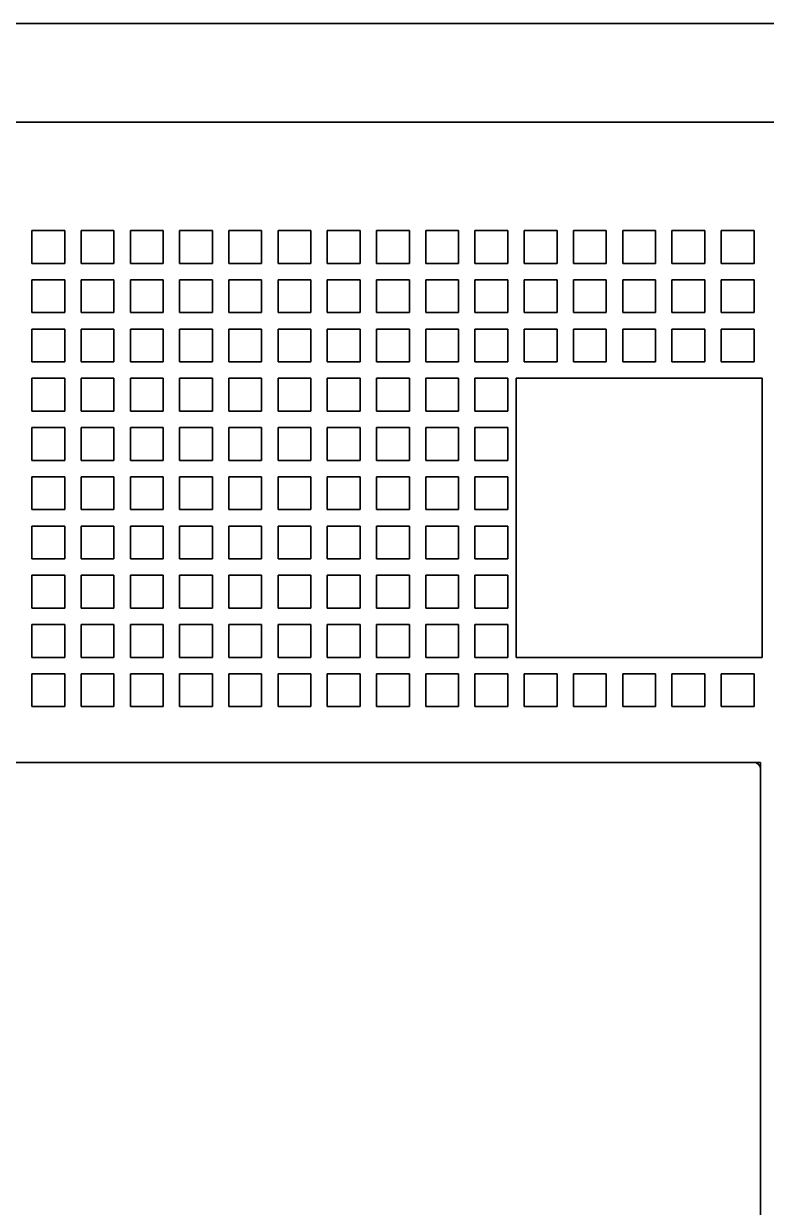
# Model space of a CAD drawing. Header units: millimetres. Extents: x 0 to 840, y -1485 to 297.
# Drawn here: x 178.961 to 181.223, y -1035.995 to -1032.39 of the extents above; entities that cross this region are included whole.
import ezdxf

# ---------------------------------------------------------------- set-up
doc = ezdxf.new("R2010")
doc.units = ezdxf.units.MM

# ---------------------------------------------------------------- blocks, each defined once
blk = doc.blocks.new('XT2_3M ABB')
at = {"color": 7, "lineweight": 35}
for p, q in [((-4.2, 8.9), (-4.2, 3.55)), ((-4.2, 8.9), (-4.2, 3.55)), ((2.25, 8.1), (-2.25, 8.1)), ((2.25, 8.1), (-2.25, 8.1)), ((-2.25, 8.08), (-2.25, 4.02)), ((2.1603, 8.1), (-2.1603, 8.1))]:
    blk.add_line(p, q, dxfattribs=at)
at = {"color": 7, "lineweight": 35, "ltscale": 0.025}
for p, q in [((-3.87, 8.08), (-3.87, 7.98)), ((-3.77, 8.08), (-3.87, 8.08)), ((-3.87, 8.08), (-3.87, 7.98)), ((-3.77, 8.08), (-3.87, 8.08)), ((-3.77, 8.08), (-3.77, 7.98)), ((-3.77, 8.08), (-3.77, 7.98)), ((-3.72, 8.08), (-3.72, 7.98)), ((-3.62, 8.08), (-3.72, 8.08)), ((-3.72, 8.08), (-3.72, 7.98)), ((-3.62, 8.08), (-3.72, 8.08)), ((-3.62, 8.08), (-3.62, 7.98)), ((-3.62, 8.08), (-3.62, 7.98)), ((-3.57, 8.08), (-3.57, 7.98)), ((-3.47, 8.08), (-3.57, 8.08)), ((-3.57, 8.08), (-3.57, 7.98)), ((-3.47, 8.08), (-3.57, 8.08)), ((-3.47, 8.08), (-3.47, 7.98)), ((-3.47, 8.08), (-3.47, 7.98)), ((-2.52, 8.08), (-2.52, 7.98)), ((-2.42, 8.08), (-2.52, 8.08)), ((-2.52, 8.08), (-2.52, 7.98)), ((-2.42, 8.08), (-2.52, 8.08)), ((-2.42, 8.08), (-2.42, 7.98)), ((-2.42, 8.08), (-2.42, 7.98)), ((-3.77, 7.98), (-3.87, 7.98)), ((-3.77, 7.98), (-3.87, 7.98)), ((-3.62, 7.98), (-3.72, 7.98)), ((-3.62, 7.98), (-3.72, 7.98)), ((-3.47, 7.98), (-3.57, 7.98)), ((-3.47, 7.98), (-3.57, 7.98)), ((-2.42, 7.98), (-2.52, 7.98)), ((-2.42, 7.98), (-2.52, 7.98)), ((-3.87, 7.93), (-3.87, 7.83)), ((-3.77, 7.93), (-3.87, 7.93)), ((-3.87, 7.93), (-3.87, 7.83)), ((-3.77, 7.93), (-3.87, 7.93)), ((-3.77, 7.93), (-3.77, 7.83)), ((-3.77, 7.93), (-3.77, 7.83)), ((-3.72, 7.93), (-3.72, 7.83)), ((-3.62, 7.93), (-3.72, 7.93)), ((-3.72, 7.93), (-3.72, 7.83)), ((-3.62, 7.93), (-3.72, 7.93)), ((-3.62, 7.93), (-3.62, 7.83)), ((-3.62, 7.93), (-3.62, 7.83)), ((-3.57, 7.93), (-3.57, 7.83)), ((-3.47, 7.93), (-3.57, 7.93)), ((-3.57, 7.93), (-3.57, 7.83)), ((-3.47, 7.93), (-3.57, 7.93)), ((-3.47, 7.93), (-3.47, 7.83)), ((-3.47, 7.93), (-3.47, 7.83)), ((-2.52, 7.93), (-2.52, 7.83)), ((-2.42, 7.93), (-2.52, 7.93)), ((-2.52, 7.93), (-2.52, 7.83)), ((-2.42, 7.93), (-2.52, 7.93)), ((-2.42, 7.93), (-2.42, 7.83)), ((-2.42, 7.93), (-2.42, 7.83)), ((-3.77, 7.83), (-3.87, 7.83)), ((-3.77, 7.83), (-3.87, 7.83)), ((-3.62, 7.83), (-3.72, 7.83)), ((-3.62, 7.83), (-3.72, 7.83)), ((-3.47, 7.83), (-3.57, 7.83)), ((-3.47, 7.83), (-3.57, 7.83)), ((-2.42, 7.83), (-2.52, 7.83)), ((-2.42, 7.83), (-2.52, 7.83)), ((-3.87, 7.78), (-3.87, 7.68)), ((-3.77, 7.78), (-3.87, 7.78)), ((-3.87, 7.78), (-3.87, 7.68)), ((-3.77, 7.78), (-3.87, 7.78)), ((-3.77, 7.78), (-3.77, 7.68)), ((-3.77, 7.78), (-3.77, 7.68)), ((-3.72, 7.78), (-3.72, 7.68)), ((-3.62, 7.78), (-3.72, 7.78)), ((-3.72, 7.78), (-3.72, 7.68)), ((-3.62, 7.78), (-3.72, 7.78)), ((-3.62, 7.78), (-3.62, 7.68)), ((-3.62, 7.78), (-3.62, 7.68)), ((-3.57, 7.78), (-3.57, 7.68)), ((-3.47, 7.78), (-3.57, 7.78)), ((-3.57, 7.78), (-3.57, 7.68)), ((-3.47, 7.78), (-3.57, 7.78)), ((-3.47, 7.78), (-3.47, 7.68)), ((-3.47, 7.78), (-3.47, 7.68)), ((-2.52, 7.78), (-2.52, 7.68)), ((-2.42, 7.78), (-2.52, 7.78)), ((-2.52, 7.78), (-2.52, 7.68)), ((-2.42, 7.78), (-2.52, 7.78)), ((-2.42, 7.78), (-2.42, 7.68)), ((-2.42, 7.78), (-2.42, 7.68)), ((-3.77, 7.68), (-3.87, 7.68)), ((-3.77, 7.68), (-3.87, 7.68)), ((-3.62, 7.68), (-3.72, 7.68)), ((-3.62, 7.68), (-3.72, 7.68)), ((-3.47, 7.68), (-3.57, 7.68)), ((-3.47, 7.68), (-3.57, 7.68)), ((-2.42, 7.68), (-2.52, 7.68)), ((-2.42, 7.68), (-2.52, 7.68)), ((-3.87, 7.63), (-3.87, 7.53)), ((-3.77, 7.63), (-3.87, 7.63)), ((-3.87, 7.63), (-3.87, 7.53)), ((-3.77, 7.63), (-3.87, 7.63)), ((-3.77, 7.63), (-3.77, 7.53)), ((-3.77, 7.63), (-3.77, 7.53)), ((-3.72, 7.63), (-3.72, 7.53)), ((-3.62, 7.63), (-3.72, 7.63)), ((-3.72, 7.63), (-3.72, 7.53)), ((-3.62, 7.63), (-3.72, 7.63)), ((-3.62, 7.63), (-3.62, 7.53)), ((-3.62, 7.63), (-3.62, 7.53)), ((-3.57, 7.63), (-3.57, 7.53)), ((-3.47, 7.63), (-3.57, 7.63)), ((-3.57, 7.63), (-3.57, 7.53)), ((-3.47, 7.63), (-3.57, 7.63)), ((-3.47, 7.63), (-3.47, 7.53)), ((-3.47, 7.63), (-3.47, 7.53)), ((-2.52, 7.63), (-2.52, 7.53)), ((-2.42, 7.63), (-2.52, 7.63)), ((-2.52, 7.63), (-2.52, 7.53)), ((-2.42, 7.63), (-2.52, 7.63)), ((-2.42, 7.63), (-2.42, 7.53)), ((-2.42, 7.63), (-2.42, 7.53)), ((-3.77, 7.53), (-3.87, 7.53)), ((-3.77, 7.53), (-3.87, 7.53)), ((-3.62, 7.53), (-3.72, 7.53)), ((-3.62, 7.53), (-3.72, 7.53)), ((-3.47, 7.53), (-3.57, 7.53)), ((-3.47, 7.53), (-3.57, 7.53)), ((-2.42, 7.53), (-2.52, 7.53)), ((-2.42, 7.53), (-2.52, 7.53)), ((-3.87, 7.48), (-3.87, 7.38)), ((-3.77, 7.48), (-3.87, 7.48)), ((-3.87, 7.48), (-3.87, 7.38)), ((-3.77, 7.48), (-3.87, 7.48)), ((-3.77, 7.48), (-3.77, 7.38)), ((-3.77, 7.48), (-3.77, 7.38)), ((-3.72, 7.48), (-3.72, 7.38)), ((-3.62, 7.48), (-3.72, 7.48)), ((-3.72, 7.48), (-3.72, 7.38)), ((-3.62, 7.48), (-3.72, 7.48)), ((-3.62, 7.48), (-3.62, 7.38)), ((-3.62, 7.48), (-3.62, 7.38)), ((-3.57, 7.48), (-3.57, 7.38)), ((-3.47, 7.48), (-3.57, 7.48)), ((-3.57, 7.48), (-3.57, 7.38)), ((-3.47, 7.48), (-3.57, 7.48)), ((-3.47, 7.48), (-3.47, 7.38)), ((-3.47, 7.48), (-3.47, 7.38)), ((-2.52, 7.48), (-2.52, 7.38)), ((-2.42, 7.48), (-2.52, 7.48)), ((-2.52, 7.48), (-2.52, 7.38)), ((-2.42, 7.48), (-2.52, 7.48)), ((-2.42, 7.48), (-2.42, 7.38)), ((-2.42, 7.48), (-2.42, 7.38)), ((-3.77, 7.38), (-3.87, 7.38)), ((-3.77, 7.38), (-3.87, 7.38)), ((-3.62, 7.38), (-3.72, 7.38)), ((-3.62, 7.38), (-3.72, 7.38)), ((-3.47, 7.38), (-3.57, 7.38)), ((-3.47, 7.38), (-3.57, 7.38)), ((-2.42, 7.38), (-2.52, 7.38)), ((-2.42, 7.38), (-2.52, 7.38)), ((-3.87, 7.33), (-3.87, 7.23)), ((-3.77, 7.33), (-3.87, 7.33)), ((-3.87, 7.33), (-3.87, 7.23)), ((-3.77, 7.33), (-3.87, 7.33)), ((-3.77, 7.33), (-3.77, 7.23)), ((-3.77, 7.33), (-3.77, 7.23)), ((-3.72, 7.33), (-3.72, 7.23)), ((-3.62, 7.33), (-3.72, 7.33)), ((-3.72, 7.33), (-3.72, 7.23)), ((-3.62, 7.33), (-3.72, 7.33)), ((-3.62, 7.33), (-3.62, 7.23)), ((-3.62, 7.33), (-3.62, 7.23)), ((-3.57, 7.33), (-3.57, 7.23)), ((-3.47, 7.33), (-3.57, 7.33)), ((-3.57, 7.33), (-3.57, 7.23)), ((-3.47, 7.33), (-3.57, 7.33)), ((-3.47, 7.33), (-3.47, 7.23)), ((-3.47, 7.33), (-3.47, 7.23)), ((-3.42, 7.33), (-3.42, 7.23)), ((-3.32, 7.33), (-3.42, 7.33)), ((-3.42, 7.33), (-3.42, 7.23)), ((-3.32, 7.33), (-3.42, 7.33)), ((-3.32, 7.33), (-3.32, 7.23)), ((-3.32, 7.33), (-3.32, 7.23)), ((-3.27, 7.33), (-3.27, 7.23)), ((-3.17, 7.33), (-3.27, 7.33)), ((-3.27, 7.33), (-3.27, 7.23)), ((-3.17, 7.33), (-3.27, 7.33)), ((-3.17, 7.33), (-3.17, 7.23)), ((-3.17, 7.33), (-3.17, 7.23)), ((-3.12, 7.33), (-3.12, 7.23)), ((-3.02, 7.33), (-3.12, 7.33)), ((-3.12, 7.33), (-3.12, 7.23)), ((-3.02, 7.33), (-3.12, 7.33)), ((-3.02, 7.33), (-3.02, 7.23)), ((-3.02, 7.33), (-3.02, 7.23)), ((-2.97, 7.33), (-2.97, 7.23)), ((-2.87, 7.33), (-2.97, 7.33)), ((-2.97, 7.33), (-2.97, 7.23)), ((-2.87, 7.33), (-2.97, 7.33)), ((-2.87, 7.33), (-2.87, 7.23)), ((-2.87, 7.33), (-2.87, 7.23)), ((-2.82, 7.33), (-2.82, 7.23)), ((-2.72, 7.33), (-2.82, 7.33)), ((-2.82, 7.33), (-2.82, 7.23)), ((-2.72, 7.33), (-2.82, 7.33)), ((-2.72, 7.33), (-2.72, 7.23)), ((-2.72, 7.33), (-2.72, 7.23)), ((-2.67, 7.33), (-2.67, 7.23)), ((-2.57, 7.33), (-2.67, 7.33)), ((-2.67, 7.33), (-2.67, 7.23)), ((-2.57, 7.33), (-2.67, 7.33)), ((-2.57, 7.33), (-2.57, 7.23)), ((-2.57, 7.33), (-2.57, 7.23)), ((-2.52, 7.33), (-2.52, 7.23)), ((-2.42, 7.33), (-2.52, 7.33)), ((-2.52, 7.33), (-2.52, 7.23)), ((-2.42, 7.33), (-2.52, 7.33)), ((-2.42, 7.33), (-2.42, 7.23)), ((-2.42, 7.33), (-2.42, 7.23)), ((-3.77, 7.23), (-3.87, 7.23)), ((-3.77, 7.23), (-3.87, 7.23)), ((-3.62, 7.23), (-3.72, 7.23)), ((-3.62, 7.23), (-3.72, 7.23)), ((-3.47, 7.23), (-3.57, 7.23)), ((-3.47, 7.23), (-3.57, 7.23)), ((-3.32, 7.23), (-3.42, 7.23)), ((-3.32, 7.23), (-3.42, 7.23)), ((-3.17, 7.23), (-3.27, 7.23)), ((-3.17, 7.23), (-3.27, 7.23)), ((-3.02, 7.23), (-3.12, 7.23)), ((-3.02, 7.23), (-3.12, 7.23)), ((-2.87, 7.23), (-2.97, 7.23)), ((-2.87, 7.23), (-2.97, 7.23)), ((-2.72, 7.23), (-2.82, 7.23)), ((-2.72, 7.23), (-2.82, 7.23)), ((-2.57, 7.23), (-2.67, 7.23)), ((-2.57, 7.23), (-2.67, 7.23)), ((-2.42, 7.23), (-2.52, 7.23)), ((-2.42, 7.23), (-2.52, 7.23)), ((-3.87, 7.18), (-3.87, 7.08)), ((-3.77, 7.18), (-3.87, 7.18)), ((-3.87, 7.18), (-3.87, 7.08)), ((-3.77, 7.18), (-3.87, 7.18)), ((-3.77, 7.18), (-3.77, 7.08)), ((-3.77, 7.18), (-3.77, 7.08)), ((-3.72, 7.18), (-3.72, 7.08)), ((-3.62, 7.18), (-3.72, 7.18)), ((-3.72, 7.18), (-3.72, 7.08)), ((-3.62, 7.18), (-3.72, 7.18)), ((-3.62, 7.18), (-3.62, 7.08)), ((-3.62, 7.18), (-3.62, 7.08)), ((-3.57, 7.18), (-3.57, 7.08)), ((-3.47, 7.18), (-3.57, 7.18)), ((-3.57, 7.18), (-3.57, 7.08)), ((-3.47, 7.18), (-3.57, 7.18)), ((-3.47, 7.18), (-3.47, 7.08)), ((-3.47, 7.18), (-3.47, 7.08)), ((-3.42, 7.18), (-3.42, 7.08)), ((-3.32, 7.18), (-3.42, 7.18)), ((-3.42, 7.18), (-3.42, 7.08)), ((-3.32, 7.18), (-3.42, 7.18)), ((-3.32, 7.18), (-3.32, 7.08)), ((-3.32, 7.18), (-3.32, 7.08)), ((-3.27, 7.18), (-3.27, 7.08)), ((-3.17, 7.18), (-3.27, 7.18)), ((-3.27, 7.18), (-3.27, 7.08)), ((-3.17, 7.18), (-3.27, 7.18)), ((-3.17, 7.18), (-3.17, 7.08)), ((-3.17, 7.18), (-3.17, 7.08)), ((-3.12, 7.18), (-3.12, 7.08)), ((-3.02, 7.18), (-3.12, 7.18)), ((-3.12, 7.18), (-3.12, 7.08)), ((-3.02, 7.18), (-3.12, 7.18)), ((-3.02, 7.18), (-3.02, 7.08)), ((-3.02, 7.18), (-3.02, 7.08)), ((-2.97, 7.18), (-2.97, 7.08)), ((-2.87, 7.18), (-2.97, 7.18)), ((-2.97, 7.18), (-2.97, 7.08)), ((-2.87, 7.18), (-2.97, 7.18)), ((-2.87, 7.18), (-2.87, 7.08)), ((-2.87, 7.18), (-2.87, 7.08)), ((-2.82, 7.18), (-2.82, 7.08)), ((-2.72, 7.18), (-2.82, 7.18)), ((-2.82, 7.18), (-2.82, 7.08)), ((-2.72, 7.18), (-2.82, 7.18)), ((-2.72, 7.18), (-2.72, 7.08)), ((-2.72, 7.18), (-2.72, 7.08)), ((-2.67, 7.18), (-2.67, 7.08)), ((-2.57, 7.18), (-2.67, 7.18)), ((-2.67, 7.18), (-2.67, 7.08)), ((-2.57, 7.18), (-2.67, 7.18)), ((-2.57, 7.18), (-2.57, 7.08)), ((-2.57, 7.18), (-2.57, 7.08)), ((-2.52, 7.18), (-2.52, 7.08)), ((-2.42, 7.18), (-2.52, 7.18)), ((-2.52, 7.18), (-2.52, 7.08)), ((-2.42, 7.18), (-2.52, 7.18)), ((-2.42, 7.18), (-2.42, 7.08)), ((-2.42, 7.18), (-2.42, 7.08)), ((-3.77, 7.08), (-3.87, 7.08)), ((-3.77, 7.08), (-3.87, 7.08)), ((-3.62, 7.08), (-3.72, 7.08)), ((-3.62, 7.08), (-3.72, 7.08)), ((-3.47, 7.08), (-3.57, 7.08)), ((-3.47, 7.08), (-3.57, 7.08)), ((-3.32, 7.08), (-3.42, 7.08)), ((-3.32, 7.08), (-3.42, 7.08)), ((-3.17, 7.08), (-3.27, 7.08)), ((-3.17, 7.08), (-3.27, 7.08)), ((-3.02, 7.08), (-3.12, 7.08)), ((-3.02, 7.08), (-3.12, 7.08)), ((-2.87, 7.08), (-2.97, 7.08)), ((-2.87, 7.08), (-2.97, 7.08)), ((-2.72, 7.08), (-2.82, 7.08)), ((-2.72, 7.08), (-2.82, 7.08)), ((-2.57, 7.08), (-2.67, 7.08)), ((-2.57, 7.08), (-2.67, 7.08)), ((-2.42, 7.08), (-2.52, 7.08)), ((-2.42, 7.08), (-2.52, 7.08)), ((-3.87, 7.03), (-3.87, 6.93)), ((-3.77, 7.03), (-3.87, 7.03)), ((-3.87, 7.03), (-3.87, 6.93)), ((-3.77, 7.03), (-3.87, 7.03)), ((-3.77, 7.03), (-3.77, 6.93)), ((-3.77, 7.03), (-3.77, 6.93)), ((-3.72, 7.03), (-3.72, 6.93)), ((-3.62, 7.03), (-3.72, 7.03)), ((-3.72, 7.03), (-3.72, 6.93)), ((-3.62, 7.03), (-3.72, 7.03)), ((-3.62, 7.03), (-3.62, 6.93)), ((-3.62, 7.03), (-3.62, 6.93)), ((-3.57, 7.03), (-3.57, 6.93)), ((-3.47, 7.03), (-3.57, 7.03)), ((-3.57, 7.03), (-3.57, 6.93)), ((-3.47, 7.03), (-3.57, 7.03)), ((-3.47, 7.03), (-3.47, 6.93)), ((-3.47, 7.03), (-3.47, 6.93)), ((-3.42, 7.03), (-3.42, 6.93)), ((-3.32, 7.03), (-3.42, 7.03)), ((-3.42, 7.03), (-3.42, 6.93)), ((-3.32, 7.03), (-3.42, 7.03)), ((-3.32, 7.03), (-3.32, 6.93)), ((-3.32, 7.03), (-3.32, 6.93)), ((-3.27, 7.03), (-3.27, 6.93)), ((-3.17, 7.03), (-3.27, 7.03)), ((-3.27, 7.03), (-3.27, 6.93)), ((-3.17, 7.03), (-3.27, 7.03)), ((-3.17, 7.03), (-3.17, 6.93)), ((-3.17, 7.03), (-3.17, 6.93)), ((-3.12, 7.03), (-3.12, 6.93)), ((-3.02, 7.03), (-3.12, 7.03)), ((-3.12, 7.03), (-3.12, 6.93)), ((-3.02, 7.03), (-3.12, 7.03)), ((-3.02, 7.03), (-3.02, 6.93)), ((-3.02, 7.03), (-3.02, 6.93)), ((-2.97, 7.03), (-2.97, 6.93)), ((-2.87, 7.03), (-2.97, 7.03)), ((-2.97, 7.03), (-2.97, 6.93)), ((-2.87, 7.03), (-2.97, 7.03)), ((-2.87, 7.03), (-2.87, 6.93)), ((-2.87, 7.03), (-2.87, 6.93)), ((-2.82, 7.03), (-2.82, 6.93)), ((-2.72, 7.03), (-2.82, 7.03)), ((-2.82, 7.03), (-2.82, 6.93)), ((-2.72, 7.03), (-2.82, 7.03)), ((-2.72, 7.03), (-2.72, 6.93)), ((-2.72, 7.03), (-2.72, 6.93)), ((-2.67, 7.03), (-2.67, 6.93)), ((-2.57, 7.03), (-2.67, 7.03)), ((-2.67, 7.03), (-2.67, 6.93)), ((-2.57, 7.03), (-2.67, 7.03)), ((-2.57, 7.03), (-2.57, 6.93)), ((-2.57, 7.03), (-2.57, 6.93)), ((-2.52, 7.03), (-2.52, 6.93)), ((-2.42, 7.03), (-2.52, 7.03)), ((-2.52, 7.03), (-2.52, 6.93)), ((-2.42, 7.03), (-2.52, 7.03)), ((-2.42, 7.03), (-2.42, 6.93)), ((-2.42, 7.03), (-2.42, 6.93)), ((-3.77, 6.93), (-3.87, 6.93)), ((-3.77, 6.93), (-3.87, 6.93)), ((-3.62, 6.93), (-3.72, 6.93)), ((-3.62, 6.93), (-3.72, 6.93)), ((-3.47, 6.93), (-3.57, 6.93)), ((-3.47, 6.93), (-3.57, 6.93)), ((-3.32, 6.93), (-3.42, 6.93)), ((-3.32, 6.93), (-3.42, 6.93)), ((-3.17, 6.93), (-3.27, 6.93)), ((-3.17, 6.93), (-3.27, 6.93)), ((-3.02, 6.93), (-3.12, 6.93)), ((-3.02, 6.93), (-3.12, 6.93)), ((-2.87, 6.93), (-2.97, 6.93)), ((-2.87, 6.93), (-2.97, 6.93)), ((-2.72, 6.93), (-2.82, 6.93)), ((-2.72, 6.93), (-2.82, 6.93)), ((-2.57, 6.93), (-2.67, 6.93)), ((-2.57, 6.93), (-2.67, 6.93)), ((-2.42, 6.93), (-2.52, 6.93)), ((-2.42, 6.93), (-2.52, 6.93)), ((-3.87, 6.88), (-3.87, 6.78)), ((-3.77, 6.88), (-3.87, 6.88)), ((-3.87, 6.88), (-3.87, 6.78)), ((-3.77, 6.88), (-3.87, 6.88)), ((-3.77, 6.88), (-3.77, 6.78)), ((-3.77, 6.88), (-3.77, 6.78)), ((-3.72, 6.88), (-3.72, 6.78)), ((-3.62, 6.88), (-3.72, 6.88)), ((-3.72, 6.88), (-3.72, 6.78)), ((-3.62, 6.88), (-3.72, 6.88)), ((-3.62, 6.88), (-3.62, 6.78)), ((-3.62, 6.88), (-3.62, 6.78)), ((-3.57, 6.88), (-3.57, 6.78)), ((-3.47, 6.88), (-3.57, 6.88)), ((-3.57, 6.88), (-3.57, 6.78)), ((-3.47, 6.88), (-3.57, 6.88)), ((-3.47, 6.88), (-3.47, 6.78)), ((-3.47, 6.88), (-3.47, 6.78)), ((-3.42, 6.88), (-3.42, 6.78)), ((-3.32, 6.88), (-3.42, 6.88)), ((-3.42, 6.88), (-3.42, 6.78)), ((-3.32, 6.88), (-3.42, 6.88)), ((-3.32, 6.88), (-3.32, 6.78)), ((-3.32, 6.88), (-3.32, 6.78)), ((-3.27, 6.88), (-3.27, 6.78)), ((-3.17, 6.88), (-3.27, 6.88)), ((-3.27, 6.88), (-3.27, 6.78)), ((-3.17, 6.88), (-3.27, 6.88)), ((-3.17, 6.88), (-3.17, 6.78)), ((-3.17, 6.88), (-3.17, 6.78)), ((-3.12, 6.88), (-3.12, 6.78)), ((-3.02, 6.88), (-3.12, 6.88)), ((-3.12, 6.88), (-3.12, 6.78)), ((-3.02, 6.88), (-3.12, 6.88)), ((-3.02, 6.88), (-3.02, 6.78)), ((-3.02, 6.88), (-3.02, 6.78)), ((-2.97, 6.88), (-2.97, 6.78)), ((-2.87, 6.88), (-2.97, 6.88)), ((-2.97, 6.88), (-2.97, 6.78)), ((-2.87, 6.88), (-2.97, 6.88)), ((-2.87, 6.88), (-2.87, 6.78)), ((-2.87, 6.88), (-2.87, 6.78)), ((-2.82, 6.88), (-2.82, 6.78)), ((-2.72, 6.88), (-2.82, 6.88)), ((-2.82, 6.88), (-2.82, 6.78)), ((-2.72, 6.88), (-2.82, 6.88)), ((-2.72, 6.88), (-2.72, 6.78)), ((-2.72, 6.88), (-2.72, 6.78)), ((-2.67, 6.88), (-2.67, 6.78)), ((-2.57, 6.88), (-2.67, 6.88)), ((-2.67, 6.88), (-2.67, 6.78)), ((-2.57, 6.88), (-2.67, 6.88)), ((-2.57, 6.88), (-2.57, 6.78)), ((-2.57, 6.88), (-2.57, 6.78)), ((-2.52, 6.88), (-2.52, 6.78)), ((-2.42, 6.88), (-2.52, 6.88)), ((-2.52, 6.88), (-2.52, 6.78)), ((-2.42, 6.88), (-2.52, 6.88)), ((-2.42, 6.88), (-2.42, 6.78)), ((-2.42, 6.88), (-2.42, 6.78)), ((-3.77, 6.78), (-3.87, 6.78)), ((-3.77, 6.78), (-3.87, 6.78)), ((-3.62, 6.78), (-3.72, 6.78)), ((-3.62, 6.78), (-3.72, 6.78)), ((-3.47, 6.78), (-3.57, 6.78)), ((-3.47, 6.78), (-3.57, 6.78)), ((-3.32, 6.78), (-3.42, 6.78)), ((-3.32, 6.78), (-3.42, 6.78)), ((-3.17, 6.78), (-3.27, 6.78)), ((-3.17, 6.78), (-3.27, 6.78)), ((-3.02, 6.78), (-3.12, 6.78)), ((-3.02, 6.78), (-3.12, 6.78)), ((-2.87, 6.78), (-2.97, 6.78)), ((-2.87, 6.78), (-2.97, 6.78)), ((-2.72, 6.78), (-2.82, 6.78)), ((-2.72, 6.78), (-2.82, 6.78)), ((-2.57, 6.78), (-2.67, 6.78)), ((-2.57, 6.78), (-2.67, 6.78)), ((-2.42, 6.78), (-2.52, 6.78)), ((-2.42, 6.78), (-2.52, 6.78)), ((-3.87, 6.73), (-3.87, 6.63)), ((-3.77, 6.73), (-3.87, 6.73)), ((-3.87, 6.73), (-3.87, 6.63)), ((-3.77, 6.73), (-3.87, 6.73)), ((-3.77, 6.73), (-3.77, 6.63)), ((-3.77, 6.73), (-3.77, 6.63)), ((-3.72, 6.73), (-3.72, 6.63)), ((-3.62, 6.73), (-3.72, 6.73)), ((-3.72, 6.73), (-3.72, 6.63)), ((-3.62, 6.73), (-3.72, 6.73)), ((-3.62, 6.73), (-3.62, 6.63)), ((-3.62, 6.73), (-3.62, 6.63)), ((-3.57, 6.73), (-3.57, 6.63)), ((-3.47, 6.73), (-3.57, 6.73)), ((-3.57, 6.73), (-3.57, 6.63)), ((-3.47, 6.73), (-3.57, 6.73)), ((-3.47, 6.73), (-3.47, 6.63)), ((-3.47, 6.73), (-3.47, 6.63)), ((-3.42, 6.73), (-3.42, 6.63)), ((-3.32, 6.73), (-3.42, 6.73)), ((-3.42, 6.73), (-3.42, 6.63)), ((-3.32, 6.73), (-3.42, 6.73)), ((-3.32, 6.73), (-3.32, 6.63)), ((-3.32, 6.73), (-3.32, 6.63)), ((-3.27, 6.73), (-3.27, 6.63)), ((-3.17, 6.73), (-3.27, 6.73)), ((-3.27, 6.73), (-3.27, 6.63)), ((-3.17, 6.73), (-3.27, 6.73)), ((-3.17, 6.73), (-3.17, 6.63)), ((-3.17, 6.73), (-3.17, 6.63)), ((-3.12, 6.73), (-3.12, 6.63)), ((-3.02, 6.73), (-3.12, 6.73)), ((-3.12, 6.73), (-3.12, 6.63)), ((-3.02, 6.73), (-3.12, 6.73)), ((-3.02, 6.73), (-3.02, 6.63)), ((-3.02, 6.73), (-3.02, 6.63)), ((-2.97, 6.73), (-2.97, 6.63)), ((-2.87, 6.73), (-2.97, 6.73)), ((-2.97, 6.73), (-2.97, 6.63)), ((-2.87, 6.73), (-2.97, 6.73)), ((-2.87, 6.73), (-2.87, 6.63)), ((-2.87, 6.73), (-2.87, 6.63)), ((-2.82, 6.73), (-2.82, 6.63)), ((-2.72, 6.73), (-2.82, 6.73)), ((-2.82, 6.73), (-2.82, 6.63)), ((-2.72, 6.73), (-2.82, 6.73)), ((-2.72, 6.73), (-2.72, 6.63)), ((-2.72, 6.73), (-2.72, 6.63)), ((-2.67, 6.73), (-2.67, 6.63)), ((-2.57, 6.73), (-2.67, 6.73)), ((-2.67, 6.73), (-2.67, 6.63)), ((-2.57, 6.73), (-2.67, 6.73)), ((-2.57, 6.73), (-2.57, 6.63)), ((-2.57, 6.73), (-2.57, 6.63)), ((-2.52, 6.73), (-2.52, 6.63)), ((-2.42, 6.73), (-2.52, 6.73)), ((-2.52, 6.73), (-2.52, 6.63)), ((-2.42, 6.73), (-2.52, 6.73)), ((-2.42, 6.73), (-2.42, 6.63)), ((-2.42, 6.73), (-2.42, 6.63)), ((-3.77, 6.63), (-3.87, 6.63)), ((-3.77, 6.63), (-3.87, 6.63)), ((-3.62, 6.63), (-3.72, 6.63)), ((-3.62, 6.63), (-3.72, 6.63)), ((-3.47, 6.63), (-3.57, 6.63)), ((-3.47, 6.63), (-3.57, 6.63)), ((-3.32, 6.63), (-3.42, 6.63)), ((-3.32, 6.63), (-3.42, 6.63)), ((-3.17, 6.63), (-3.27, 6.63)), ((-3.17, 6.63), (-3.27, 6.63)), ((-3.02, 6.63), (-3.12, 6.63)), ((-3.02, 6.63), (-3.12, 6.63)), ((-2.87, 6.63), (-2.97, 6.63)), ((-2.87, 6.63), (-2.97, 6.63)), ((-2.72, 6.63), (-2.82, 6.63)), ((-2.72, 6.63), (-2.82, 6.63)), ((-2.57, 6.63), (-2.67, 6.63)), ((-2.57, 6.63), (-2.67, 6.63)), ((-2.42, 6.63), (-2.52, 6.63)), ((-2.42, 6.63), (-2.52, 6.63)), ((-3.87, 6.58), (-3.87, 6.48)), ((-3.77, 6.58), (-3.87, 6.58)), ((-3.87, 6.58), (-3.87, 6.48)), ((-3.77, 6.58), (-3.87, 6.58)), ((-3.77, 6.58), (-3.77, 6.48)), ((-3.77, 6.58), (-3.77, 6.48)), ((-3.72, 6.58), (-3.72, 6.48)), ((-3.62, 6.58), (-3.72, 6.58)), ((-3.72, 6.58), (-3.72, 6.48)), ((-3.62, 6.58), (-3.72, 6.58)), ((-3.62, 6.58), (-3.62, 6.48)), ((-3.62, 6.58), (-3.62, 6.48)), ((-3.57, 6.58), (-3.57, 6.48)), ((-3.47, 6.58), (-3.57, 6.58)), ((-3.57, 6.58), (-3.57, 6.48)), ((-3.47, 6.58), (-3.57, 6.58)), ((-3.47, 6.58), (-3.47, 6.48)), ((-3.47, 6.58), (-3.47, 6.48)), ((-3.42, 6.58), (-3.42, 6.48)), ((-3.32, 6.58), (-3.42, 6.58)), ((-3.42, 6.58), (-3.42, 6.48)), ((-3.32, 6.58), (-3.42, 6.58)), ((-3.32, 6.58), (-3.32, 6.48)), ((-3.32, 6.58), (-3.32, 6.48)), ((-3.27, 6.58), (-3.27, 6.48)), ((-3.17, 6.58), (-3.27, 6.58)), ((-3.27, 6.58), (-3.27, 6.48)), ((-3.17, 6.58), (-3.27, 6.58)), ((-3.17, 6.58), (-3.17, 6.48)), ((-3.17, 6.58), (-3.17, 6.48)), ((-3.12, 6.58), (-3.12, 6.48)), ((-3.02, 6.58), (-3.12, 6.58)), ((-3.12, 6.58), (-3.12, 6.48)), ((-3.02, 6.58), (-3.12, 6.58)), ((-3.02, 6.58), (-3.02, 6.48)), ((-3.02, 6.58), (-3.02, 6.48)), ((-2.97, 6.58), (-2.97, 6.48)), ((-2.87, 6.58), (-2.97, 6.58)), ((-2.97, 6.58), (-2.97, 6.48)), ((-2.87, 6.58), (-2.97, 6.58)), ((-2.87, 6.58), (-2.87, 6.48)), ((-2.87, 6.58), (-2.87, 6.48)), ((-2.82, 6.58), (-2.82, 6.48)), ((-2.72, 6.58), (-2.82, 6.58)), ((-2.82, 6.58), (-2.82, 6.48)), ((-2.72, 6.58), (-2.82, 6.58)), ((-2.72, 6.58), (-2.72, 6.48)), ((-2.72, 6.58), (-2.72, 6.48)), ((-2.67, 6.58), (-2.67, 6.48)), ((-2.57, 6.58), (-2.67, 6.58)), ((-2.67, 6.58), (-2.67, 6.48)), ((-2.57, 6.58), (-2.67, 6.58)), ((-2.57, 6.58), (-2.57, 6.48)), ((-2.57, 6.58), (-2.57, 6.48)), ((-2.52, 6.58), (-2.52, 6.48)), ((-2.42, 6.58), (-2.52, 6.58)), ((-2.52, 6.58), (-2.52, 6.48)), ((-2.42, 6.58), (-2.52, 6.58)), ((-2.42, 6.58), (-2.42, 6.48)), ((-2.42, 6.58), (-2.42, 6.48)), ((-3.77, 6.48), (-3.87, 6.48)), ((-3.77, 6.48), (-3.87, 6.48)), ((-3.62, 6.48), (-3.72, 6.48)), ((-3.62, 6.48), (-3.72, 6.48)), ((-3.47, 6.48), (-3.57, 6.48)), ((-3.47, 6.48), (-3.57, 6.48)), ((-3.32, 6.48), (-3.42, 6.48)), ((-3.32, 6.48), (-3.42, 6.48)), ((-3.17, 6.48), (-3.27, 6.48)), ((-3.17, 6.48), (-3.27, 6.48)), ((-3.02, 6.48), (-3.12, 6.48)), ((-3.02, 6.48), (-3.12, 6.48)), ((-2.87, 6.48), (-2.97, 6.48)), ((-2.87, 6.48), (-2.97, 6.48)), ((-2.72, 6.48), (-2.82, 6.48)), ((-2.72, 6.48), (-2.82, 6.48)), ((-2.57, 6.48), (-2.67, 6.48)), ((-2.57, 6.48), (-2.67, 6.48)), ((-2.42, 6.48), (-2.52, 6.48)), ((-2.42, 6.48), (-2.52, 6.48)), ((-3.87, 6.43), (-3.87, 6.33)), ((-3.77, 6.43), (-3.87, 6.43)), ((-3.87, 6.43), (-3.87, 6.33)), ((-3.77, 6.43), (-3.87, 6.43)), ((-3.77, 6.43), (-3.77, 6.33)), ((-3.77, 6.43), (-3.77, 6.33)), ((-3.72, 6.43), (-3.72, 6.33)), ((-3.62, 6.43), (-3.72, 6.43)), ((-3.72, 6.43), (-3.72, 6.33)), ((-3.62, 6.43), (-3.72, 6.43)), ((-3.62, 6.43), (-3.62, 6.33)), ((-3.62, 6.43), (-3.62, 6.33)), ((-3.57, 6.43), (-3.57, 6.33)), ((-3.47, 6.43), (-3.57, 6.43)), ((-3.57, 6.43), (-3.57, 6.33)), ((-3.47, 6.43), (-3.57, 6.43)), ((-3.47, 6.43), (-3.47, 6.33)), ((-3.47, 6.43), (-3.47, 6.33)), ((-3.42, 6.43), (-3.42, 6.33)), ((-3.32, 6.43), (-3.42, 6.43)), ((-3.42, 6.43), (-3.42, 6.33)), ((-3.32, 6.43), (-3.42, 6.43)), ((-3.32, 6.43), (-3.32, 6.33)), ((-3.32, 6.43), (-3.32, 6.33)), ((-3.27, 6.43), (-3.27, 6.33)), ((-3.17, 6.43), (-3.27, 6.43)), ((-3.27, 6.43), (-3.27, 6.33)), ((-3.17, 6.43), (-3.27, 6.43)), ((-3.17, 6.43), (-3.17, 6.33)), ((-3.17, 6.43), (-3.17, 6.33)), ((-3.12, 6.43), (-3.12, 6.33)), ((-3.02, 6.43), (-3.12, 6.43)), ((-3.12, 6.43), (-3.12, 6.33)), ((-3.02, 6.43), (-3.12, 6.43)), ((-3.02, 6.43), (-3.02, 6.33)), ((-3.02, 6.43), (-3.02, 6.33)), ((-2.97, 6.43), (-2.97, 6.33)), ((-2.87, 6.43), (-2.97, 6.43)), ((-2.97, 6.43), (-2.97, 6.33)), ((-2.87, 6.43), (-2.97, 6.43)), ((-2.87, 6.43), (-2.87, 6.33)), ((-2.87, 6.43), (-2.87, 6.33)), ((-2.82, 6.43), (-2.82, 6.33)), ((-2.72, 6.43), (-2.82, 6.43)), ((-2.82, 6.43), (-2.82, 6.33)), ((-2.72, 6.43), (-2.82, 6.43)), ((-2.72, 6.43), (-2.72, 6.33)), ((-2.72, 6.43), (-2.72, 6.33)), ((-2.67, 6.43), (-2.67, 6.33)), ((-2.57, 6.43), (-2.67, 6.43)), ((-2.67, 6.43), (-2.67, 6.33)), ((-2.57, 6.43), (-2.67, 6.43)), ((-2.57, 6.43), (-2.57, 6.33)), ((-2.57, 6.43), (-2.57, 6.33)), ((-2.52, 6.43), (-2.52, 6.33)), ((-2.42, 6.43), (-2.52, 6.43)), ((-2.52, 6.43), (-2.52, 6.33)), ((-2.42, 6.43), (-2.52, 6.43)), ((-2.42, 6.43), (-2.42, 6.33)), ((-2.42, 6.43), (-2.42, 6.33)), ((-3.77, 6.33), (-3.87, 6.33)), ((-3.77, 6.33), (-3.87, 6.33)), ((-3.62, 6.33), (-3.72, 6.33)), ((-3.62, 6.33), (-3.72, 6.33)), ((-3.47, 6.33), (-3.57, 6.33)), ((-3.47, 6.33), (-3.57, 6.33)), ((-3.32, 6.33), (-3.42, 6.33)), ((-3.32, 6.33), (-3.42, 6.33)), ((-3.17, 6.33), (-3.27, 6.33)), ((-3.17, 6.33), (-3.27, 6.33)), ((-3.02, 6.33), (-3.12, 6.33)), ((-3.02, 6.33), (-3.12, 6.33)), ((-2.87, 6.33), (-2.97, 6.33)), ((-2.87, 6.33), (-2.97, 6.33)), ((-2.72, 6.33), (-2.82, 6.33)), ((-2.72, 6.33), (-2.82, 6.33)), ((-2.57, 6.33), (-2.67, 6.33)), ((-2.57, 6.33), (-2.67, 6.33)), ((-2.42, 6.33), (-2.52, 6.33)), ((-2.42, 6.33), (-2.52, 6.33)), ((-3.87, 6.28), (-3.87, 6.18)), ((-3.77, 6.28), (-3.87, 6.28)), ((-3.87, 6.28), (-3.87, 6.18)), ((-3.77, 6.28), (-3.87, 6.28)), ((-3.77, 6.28), (-3.77, 6.18)), ((-3.77, 6.28), (-3.77, 6.18)), ((-3.72, 6.28), (-3.72, 6.18)), ((-3.62, 6.28), (-3.72, 6.28)), ((-3.72, 6.28), (-3.72, 6.18)), ((-3.62, 6.28), (-3.72, 6.28)), ((-3.62, 6.28), (-3.62, 6.18)), ((-3.62, 6.28), (-3.62, 6.18)), ((-3.57, 6.28), (-3.57, 6.18)), ((-3.47, 6.28), (-3.57, 6.28)), ((-3.57, 6.28), (-3.57, 6.18)), ((-3.47, 6.28), (-3.57, 6.28)), ((-3.47, 6.28), (-3.47, 6.18)), ((-3.47, 6.28), (-3.47, 6.18)), ((-3.42, 6.28), (-3.42, 6.18)), ((-3.32, 6.28), (-3.42, 6.28)), ((-3.42, 6.28), (-3.42, 6.18)), ((-3.32, 6.28), (-3.42, 6.28)), ((-3.32, 6.28), (-3.32, 6.18)), ((-3.32, 6.28), (-3.32, 6.18)), ((-3.27, 6.28), (-3.27, 6.18)), ((-3.17, 6.28), (-3.27, 6.28)), ((-3.27, 6.28), (-3.27, 6.18)), ((-3.17, 6.28), (-3.27, 6.28)), ((-3.17, 6.28), (-3.17, 6.18)), ((-3.17, 6.28), (-3.17, 6.18)), ((-3.12, 6.28), (-3.12, 6.18)), ((-3.02, 6.28), (-3.12, 6.28)), ((-3.12, 6.28), (-3.12, 6.18)), ((-3.02, 6.28), (-3.12, 6.28)), ((-3.02, 6.28), (-3.02, 6.18)), ((-3.02, 6.28), (-3.02, 6.18)), ((-2.97, 6.28), (-2.97, 6.18)), ((-2.87, 6.28), (-2.97, 6.28)), ((-2.97, 6.28), (-2.97, 6.18)), ((-2.87, 6.28), (-2.97, 6.28)), ((-2.87, 6.28), (-2.87, 6.18)), ((-2.87, 6.28), (-2.87, 6.18)), ((-2.82, 6.28), (-2.82, 6.18)), ((-2.72, 6.28), (-2.82, 6.28)), ((-2.82, 6.28), (-2.82, 6.18)), ((-2.72, 6.28), (-2.82, 6.28)), ((-2.72, 6.28), (-2.72, 6.18)), ((-2.72, 6.28), (-2.72, 6.18)), ((-2.67, 6.28), (-2.67, 6.18)), ((-2.57, 6.28), (-2.67, 6.28)), ((-2.67, 6.28), (-2.67, 6.18)), ((-2.57, 6.28), (-2.67, 6.28)), ((-2.57, 6.28), (-2.57, 6.18)), ((-2.57, 6.28), (-2.57, 6.18)), ((-2.52, 6.28), (-2.52, 6.18)), ((-2.42, 6.28), (-2.52, 6.28)), ((-2.52, 6.28), (-2.52, 6.18)), ((-2.42, 6.28), (-2.52, 6.28)), ((-2.42, 6.28), (-2.42, 6.18)), ((-2.42, 6.28), (-2.42, 6.18)), ((-3.77, 6.18), (-3.87, 6.18)), ((-3.77, 6.18), (-3.87, 6.18)), ((-3.62, 6.18), (-3.72, 6.18)), ((-3.62, 6.18), (-3.72, 6.18)), ((-3.47, 6.18), (-3.57, 6.18)), ((-3.47, 6.18), (-3.57, 6.18)), ((-3.32, 6.18), (-3.42, 6.18)), ((-3.32, 6.18), (-3.42, 6.18)), ((-3.17, 6.18), (-3.27, 6.18)), ((-3.17, 6.18), (-3.27, 6.18)), ((-3.02, 6.18), (-3.12, 6.18)), ((-3.02, 6.18), (-3.12, 6.18)), ((-2.87, 6.18), (-2.97, 6.18)), ((-2.87, 6.18), (-2.97, 6.18)), ((-2.72, 6.18), (-2.82, 6.18)), ((-2.72, 6.18), (-2.82, 6.18)), ((-2.57, 6.18), (-2.67, 6.18)), ((-2.57, 6.18), (-2.67, 6.18)), ((-2.42, 6.18), (-2.52, 6.18)), ((-2.42, 6.18), (-2.52, 6.18)), ((-3.87, 6.13), (-3.87, 6.03)), ((-3.77, 6.13), (-3.87, 6.13)), ((-3.87, 6.13), (-3.87, 6.03)), ((-3.77, 6.13), (-3.87, 6.13)), ((-3.77, 6.13), (-3.77, 6.03)), ((-3.77, 6.13), (-3.77, 6.03)), ((-3.72, 6.13), (-3.72, 6.03)), ((-3.62, 6.13), (-3.72, 6.13)), ((-3.72, 6.13), (-3.72, 6.03)), ((-3.62, 6.13), (-3.72, 6.13)), ((-3.62, 6.13), (-3.62, 6.03)), ((-3.62, 6.13), (-3.62, 6.03)), ((-3.57, 6.13), (-3.57, 6.03)), ((-3.47, 6.13), (-3.57, 6.13)), ((-3.57, 6.13), (-3.57, 6.03)), ((-3.47, 6.13), (-3.57, 6.13)), ((-3.47, 6.13), (-3.47, 6.03)), ((-3.47, 6.13), (-3.47, 6.03)), ((-3.42, 6.13), (-3.42, 6.03)), ((-3.32, 6.13), (-3.42, 6.13)), ((-3.42, 6.13), (-3.42, 6.03)), ((-3.32, 6.13), (-3.42, 6.13)), ((-3.32, 6.13), (-3.32, 6.03)), ((-3.32, 6.13), (-3.32, 6.03)), ((-3.27, 6.13), (-3.27, 6.03)), ((-3.17, 6.13), (-3.27, 6.13)), ((-3.27, 6.13), (-3.27, 6.03)), ((-3.17, 6.13), (-3.27, 6.13)), ((-3.17, 6.13), (-3.17, 6.03)), ((-3.17, 6.13), (-3.17, 6.03)), ((-3.12, 6.13), (-3.12, 6.03)), ((-3.02, 6.13), (-3.12, 6.13)), ((-3.12, 6.13), (-3.12, 6.03)), ((-3.02, 6.13), (-3.12, 6.13)), ((-3.02, 6.13), (-3.02, 6.03)), ((-3.02, 6.13), (-3.02, 6.03)), ((-2.97, 6.13), (-2.97, 6.03)), ((-2.87, 6.13), (-2.97, 6.13)), ((-2.97, 6.13), (-2.97, 6.03)), ((-2.87, 6.13), (-2.97, 6.13)), ((-2.87, 6.13), (-2.87, 6.03)), ((-2.87, 6.13), (-2.87, 6.03)), ((-2.82, 6.13), (-2.82, 6.03)), ((-2.72, 6.13), (-2.82, 6.13)), ((-2.82, 6.13), (-2.82, 6.03)), ((-2.72, 6.13), (-2.82, 6.13)), ((-2.72, 6.13), (-2.72, 6.03)), ((-2.72, 6.13), (-2.72, 6.03)), ((-2.67, 6.13), (-2.67, 6.03)), ((-2.57, 6.13), (-2.67, 6.13)), ((-2.67, 6.13), (-2.67, 6.03)), ((-2.57, 6.13), (-2.67, 6.13)), ((-2.57, 6.13), (-2.57, 6.03)), ((-2.57, 6.13), (-2.57, 6.03)), ((-2.52, 6.13), (-2.52, 6.03)), ((-2.42, 6.13), (-2.52, 6.13)), ((-2.52, 6.13), (-2.52, 6.03)), ((-2.42, 6.13), (-2.52, 6.13)), ((-2.42, 6.13), (-2.42, 6.03)), ((-2.42, 6.13), (-2.42, 6.03)), ((-3.77, 6.03), (-3.87, 6.03)), ((-3.77, 6.03), (-3.87, 6.03)), ((-3.62, 6.03), (-3.72, 6.03)), ((-3.62, 6.03), (-3.72, 6.03)), ((-3.47, 6.03), (-3.57, 6.03)), ((-3.47, 6.03), (-3.57, 6.03)), ((-3.32, 6.03), (-3.42, 6.03)), ((-3.32, 6.03), (-3.42, 6.03)), ((-3.17, 6.03), (-3.27, 6.03)), ((-3.17, 6.03), (-3.27, 6.03)), ((-3.02, 6.03), (-3.12, 6.03)), ((-3.02, 6.03), (-3.12, 6.03)), ((-2.87, 6.03), (-2.97, 6.03)), ((-2.87, 6.03), (-2.97, 6.03)), ((-2.72, 6.03), (-2.82, 6.03)), ((-2.72, 6.03), (-2.82, 6.03)), ((-2.57, 6.03), (-2.67, 6.03)), ((-2.57, 6.03), (-2.67, 6.03)), ((-2.42, 6.03), (-2.52, 6.03)), ((-2.42, 6.03), (-2.52, 6.03)), ((-3.87, 5.98), (-3.87, 5.88)), ((-3.77, 5.98), (-3.87, 5.98)), ((-3.87, 5.98), (-3.87, 5.88)), ((-3.77, 5.98), (-3.87, 5.98)), ((-3.77, 5.98), (-3.77, 5.88)), ((-3.77, 5.98), (-3.77, 5.88)), ((-3.72, 5.98), (-3.72, 5.88)), ((-3.62, 5.98), (-3.72, 5.98)), ((-3.72, 5.98), (-3.72, 5.88)), ((-3.62, 5.98), (-3.72, 5.98)), ((-3.62, 5.98), (-3.62, 5.88)), ((-3.62, 5.98), (-3.62, 5.88)), ((-3.57, 5.98), (-3.57, 5.88)), ((-3.47, 5.98), (-3.57, 5.98)), ((-3.57, 5.98), (-3.57, 5.88)), ((-3.47, 5.98), (-3.57, 5.98)), ((-3.47, 5.98), (-3.47, 5.88)), ((-3.47, 5.98), (-3.47, 5.88)), ((-3.42, 5.98), (-3.42, 5.88)), ((-3.32, 5.98), (-3.42, 5.98)), ((-3.42, 5.98), (-3.42, 5.88)), ((-3.32, 5.98), (-3.42, 5.98)), ((-3.32, 5.98), (-3.32, 5.88)), ((-3.32, 5.98), (-3.32, 5.88)), ((-3.27, 5.98), (-3.27, 5.88)), ((-3.17, 5.98), (-3.27, 5.98)), ((-3.27, 5.98), (-3.27, 5.88)), ((-3.17, 5.98), (-3.27, 5.98)), ((-3.17, 5.98), (-3.17, 5.88)), ((-3.17, 5.98), (-3.17, 5.88)), ((-3.12, 5.98), (-3.12, 5.88)), ((-3.02, 5.98), (-3.12, 5.98)), ((-3.12, 5.98), (-3.12, 5.88)), ((-3.02, 5.98), (-3.12, 5.98)), ((-3.02, 5.98), (-3.02, 5.88)), ((-3.02, 5.98), (-3.02, 5.88)), ((-2.97, 5.98), (-2.97, 5.88)), ((-2.87, 5.98), (-2.97, 5.98)), ((-2.97, 5.98), (-2.97, 5.88)), ((-2.87, 5.98), (-2.97, 5.98)), ((-2.87, 5.98), (-2.87, 5.88)), ((-2.87, 5.98), (-2.87, 5.88)), ((-2.82, 5.98), (-2.82, 5.88)), ((-2.72, 5.98), (-2.82, 5.98)), ((-2.82, 5.98), (-2.82, 5.88)), ((-2.72, 5.98), (-2.82, 5.98)), ((-2.72, 5.98), (-2.72, 5.88)), ((-2.72, 5.98), (-2.72, 5.88)), ((-2.67, 5.98), (-2.67, 5.88)), ((-2.57, 5.98), (-2.67, 5.98)), ((-2.67, 5.98), (-2.67, 5.88)), ((-2.57, 5.98), (-2.67, 5.98)), ((-2.57, 5.98), (-2.57, 5.88)), ((-2.57, 5.98), (-2.57, 5.88)), ((-2.52, 5.98), (-2.52, 5.88)), ((-2.42, 5.98), (-2.52, 5.98)), ((-2.52, 5.98), (-2.52, 5.88)), ((-2.42, 5.98), (-2.52, 5.98)), ((-2.42, 5.98), (-2.42, 5.88)), ((-2.42, 5.98), (-2.42, 5.88)), ((-3.77, 5.88), (-3.87, 5.88)), ((-3.77, 5.88), (-3.87, 5.88)), ((-3.62, 5.88), (-3.72, 5.88)), ((-3.62, 5.88), (-3.72, 5.88)), ((-3.47, 5.88), (-3.57, 5.88)), ((-3.47, 5.88), (-3.57, 5.88)), ((-3.32, 5.88), (-3.42, 5.88)), ((-3.32, 5.88), (-3.42, 5.88)), ((-3.17, 5.88), (-3.27, 5.88)), ((-3.17, 5.88), (-3.27, 5.88)), ((-3.02, 5.88), (-3.12, 5.88)), ((-3.02, 5.88), (-3.12, 5.88)), ((-2.87, 5.88), (-2.97, 5.88)), ((-2.87, 5.88), (-2.97, 5.88)), ((-2.72, 5.88), (-2.82, 5.88)), ((-2.72, 5.88), (-2.82, 5.88)), ((-2.57, 5.88), (-2.67, 5.88)), ((-2.57, 5.88), (-2.67, 5.88)), ((-2.42, 5.88), (-2.52, 5.88)), ((-2.42, 5.88), (-2.52, 5.88))]:
    blk.add_line(p, q, dxfattribs=at)
at = {"color": 7, "lineweight": 35, "ltscale": 0.2125}
for p, q in [((-3.42, 8.105), (-2.57, 8.105)), ((-3.42, 8.105), (-2.57, 8.105)), ((-2.57, 7.355), (-3.42, 7.355)), ((-2.57, 7.355), (-3.42, 7.355))]:
    blk.add_line(p, q, dxfattribs=at)
at = {"color": 7, "lineweight": 35, "ltscale": 0.1875}
for p, q in [((-3.42, 8.105), (-3.42, 7.355)), ((-3.42, 8.105), (-3.42, 7.355)), ((-2.57, 8.105), (-2.57, 7.355)), ((-2.57, 8.105), (-2.57, 7.355))]:
    blk.add_line(p, q, dxfattribs=at)
at = {"color": 7, "lineweight": 35, "ltscale": 0.004979}
blk.add_line((-2.25, 8.0801), (-2.25, 8.1), dxfattribs=at)
blk.add_line((-2.25, 8.0801), (-2.25, 8.1), dxfattribs=at)
at = {"color": 7, "lineweight": 35, "ltscale": 0.017437}
blk.add_line((-2.1603, 8.1), (-2.23, 8.1), dxfattribs=at)
at = {"color": 7, "lineweight": 35}
blk.add_arc((-2.23, 8.08), 0.02, 90, 180, dxfattribs=at)
at = {"layer": 'Defpoints', "color": 3}
blk.add_line((-4.5, 12.4), (-4.5, 0.6), dxfattribs=at)
at = {"layer": 'Defpoints', "color": 3, "lineweight": 35}
blk.add_line((4.5, 0.6), (4.5, 12.4), dxfattribs=at)
blk.add_line((4.5, 0.6), (4.5, 12.4), dxfattribs=at)

msp = doc.modelspace()

# ---------------------------------------------------------------- block references
at = {"rotation": 270}
for p in [(173.1057, -1027.8901), (173.1057, -1036.8901)]:
    msp.add_blockref('XT2_3M ABB', p, dxfattribs=at)

doc.saveas('drawing.dxf')
